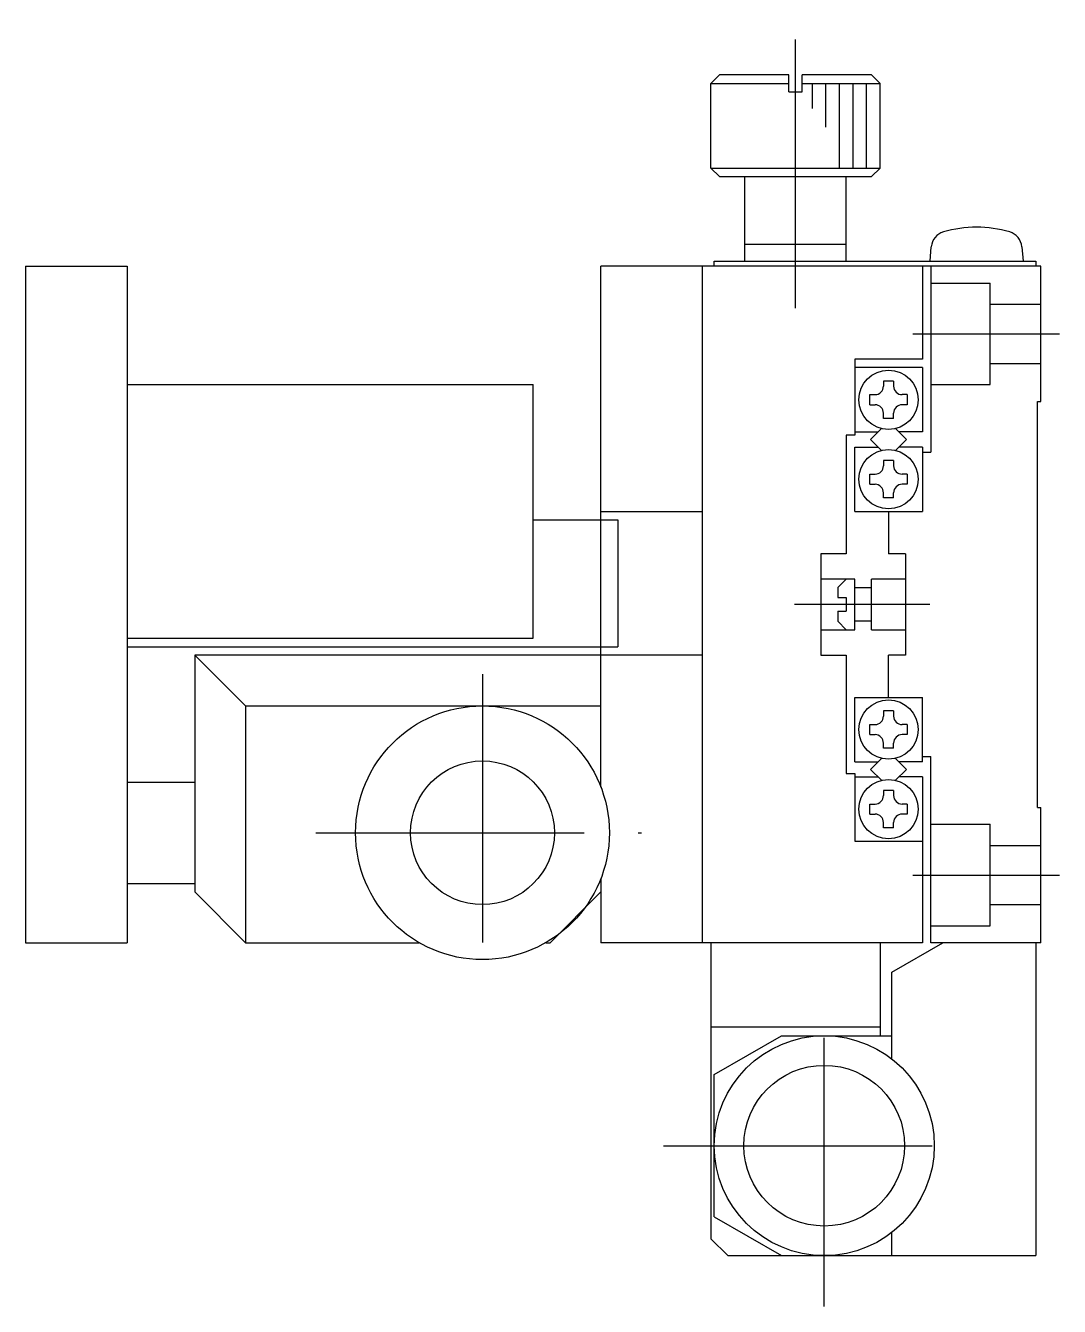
# Model space of a CAD drawing. Extents: x 0 to 285, y -8 to 243.
# Drawn here: x 223.8 to 284.9, y 91.4 to 167.1 of the extents above; entities that cross this region are included whole.
import ezdxf

# ---------------------------------------------------------------- set-up
doc = ezdxf.new("R2010")
doc.units = 0
doc.header["$LTSCALE"] = 0.5
doc.linetypes.add('CENTER', pattern=[50.8, 31.75, -6.35, 6.35, -6.35])
doc.linetypes.add('DASHED', pattern=[19.05, 12.7, -6.35])
for name, color, linetype in [('MSM_CENTER', 1, 'CENTER'), ('MSM_CONTINUOUS', 7, 'CONTINUOUS'), ('MSM_DASHED', 4, 'DASHED'), ('MSM_NARROW', 5, 'CONTINUOUS')]:
    doc.layers.add(name, color=color, linetype=linetype)

msp = doc.modelspace()

# ---------------------------------------------------------------- linework, layer by layer
at = {"layer": 'MSM_CENTER'}
for p, q in [((269.317405, 150.429662), (269.317405, 167.132022)), ((276.260405, 148.914023), (284.913406, 148.914023)), ((277.261149, 132.91402), (269.255171, 132.91402)), ((250.817406, 128.795023), (250.817406, 110.081022)), ((240.961405, 119.414023), (260.213408, 119.414023)), ((276.260405, 116.914022), (284.913406, 116.914022)), ((271.017406, 91.41402), (271.017406, 110.41402)), ((261.517406, 100.91402), (280.517406, 100.91402))]:
    msp.add_line(p, q, dxfattribs=at)
at = {"layer": 'MSM_CONTINUOUS'}
for p, q in [((264.817405, 164.214021), (264.317405, 163.714021)), ((264.317405, 163.714021), (268.917405, 163.714021)), ((264.317405, 158.714021), (264.317405, 163.714021)), ((268.917405, 164.214021), (264.817405, 164.214021)), ((268.917405, 163.214021), (268.917405, 164.214021)), ((273.817405, 164.214021), (269.717405, 164.214021)), ((269.717405, 163.214021), (269.717405, 164.214021)), ((269.717405, 163.714021), (274.317405, 163.714021)), ((274.317405, 163.714021), (273.817405, 164.214021)), ((274.317405, 158.714021), (274.317405, 163.714021)), ((268.917405, 163.214021), (269.717405, 163.214021)), ((264.317405, 158.714021), (274.317405, 158.714021)), ((264.317405, 158.714021), (264.817405, 158.214021)), ((273.817405, 158.214021), (274.317405, 158.714021)), ((264.817405, 158.214021), (273.817405, 158.214021)), ((266.317405, 153.214022), (266.317405, 158.214021)), ((272.317405, 153.214022), (272.317405, 158.214021)), ((266.317405, 154.214022), (272.317405, 154.214022)), ((277.267405, 153.214022), (277.34153, 154.061271)), ((282.69328, 154.061271), (282.767405, 153.214022)), ((264.517406, 153.214022), (283.517405, 153.214022)), ((264.517406, 152.914021), (264.517406, 153.214022)), ((283.517405, 153.214022), (283.517405, 152.914021)), ((223.817404, 152.914021), (229.817407, 152.914021)), ((223.817404, 152.914021), (223.817404, 112.91402)), ((229.817407, 152.914021), (229.817407, 112.91402)), ((283.817406, 152.914021), (257.817409, 152.914021)), ((257.817409, 122.106606), (257.817409, 152.914021)), ((263.817405, 112.91402), (263.817405, 152.914021)), ((276.817406, 152.914021), (276.817406, 147.414019)), ((277.317406, 152.914021), (277.317406, 141.914021)), ((283.817406, 144.91402), (283.817406, 152.914021)), ((276.817406, 147.41402), (272.817406, 147.41402)), ((272.817406, 147.414019), (272.817406, 142.914022)), ((276.817406, 146.914021), (272.817406, 146.914021)), ((276.817406, 146.914021), (276.817406, 143.114021)), ((229.817407, 145.914024), (253.817406, 145.914024)), ((253.817406, 130.914022), (253.817406, 145.914024)), ((275.117407, 146.114021), (274.517406, 146.114021)), ((274.517406, 146.114021), (274.517406, 145.814022)), ((275.117407, 146.114021), (275.117407, 145.814022)), ((273.717407, 144.714021), (273.717407, 145.314022)), ((273.717407, 145.314022), (274.017406, 145.314022)), ((273.717407, 144.714021), (274.017406, 144.714021)), ((275.917406, 145.314022), (275.617407, 145.314022)), ((275.917406, 144.714021), (275.617407, 144.714021)), ((275.917406, 145.314022), (275.917406, 144.714021)), ((283.617406, 144.91402), (283.817406, 144.91402)), ((283.617406, 120.914021), (283.617406, 144.91402)), ((274.517406, 143.914022), (274.517406, 144.214021)), ((275.117407, 143.914022), (274.517406, 143.914022)), ((275.117407, 143.914022), (275.117407, 144.214021)), ((272.817406, 143.114021), (274.206746, 143.114021)), ((273.756746, 142.664021), (274.405832, 143.313107)), ((275.22898, 143.313107), (275.878066, 142.664021)), ((276.817406, 143.114021), (275.428066, 143.114021)), ((272.817406, 142.914022), (272.317405, 142.914022)), ((272.317405, 142.914022), (272.317405, 135.91402)), ((273.756746, 142.664021), (274.405832, 142.014934)), ((275.22898, 142.014934), (275.878066, 142.664021)), ((272.817406, 142.214021), (274.206746, 142.214021)), ((272.817406, 138.414021), (272.817406, 142.214021)), ((276.817408, 142.214021), (275.428066, 142.214021)), ((276.817408, 142.214021), (276.817408, 138.414021)), ((276.817408, 141.914021), (277.317406, 141.914021)), ((275.117407, 141.414021), (274.517406, 141.414021)), ((274.517406, 141.414021), (274.517406, 141.114022)), ((275.117407, 141.414021), (275.117407, 141.114022)), ((273.717407, 140.014021), (273.717407, 140.614022)), ((273.717407, 140.614022), (274.017406, 140.614022)), ((275.917406, 140.614022), (275.617407, 140.614022)), ((275.917406, 140.614022), (275.917406, 140.014021)), ((273.717407, 140.014021), (274.017406, 140.014021)), ((274.517406, 139.214022), (274.517406, 139.514021)), ((275.117407, 139.214022), (275.117407, 139.514021)), ((275.917406, 140.014021), (275.617407, 140.014021)), ((275.117407, 139.214022), (274.517406, 139.214022)), ((253.817406, 137.914022), (258.817405, 137.914022)), ((257.817409, 138.414025), (263.817405, 138.414025)), ((258.817405, 137.914022), (258.817405, 130.414022)), ((272.817406, 138.414021), (276.817408, 138.414021)), ((274.817408, 138.414021), (274.817408, 135.91402)), ((272.317405, 135.91402), (270.817405, 135.91402)), ((270.817405, 135.91402), (270.817405, 129.914021)), ((275.817408, 135.91402), (274.817408, 135.91402)), ((275.817408, 135.91402), (275.817408, 129.91402)), ((272.817404, 134.41402), (270.817405, 134.41402)), ((271.817408, 133.91402), (272.317409, 134.41402)), ((272.817404, 131.414019), (272.817404, 134.41402)), ((273.817404, 131.414019), (273.817404, 134.41402)), ((275.817408, 134.41402), (273.817408, 134.41402)), ((271.817408, 133.91402), (271.817408, 133.31402)), ((271.817408, 133.31402), (272.317409, 133.31402)), ((272.317409, 133.31402), (272.317409, 132.51402)), ((272.817404, 133.91402), (273.817404, 133.91402)), ((271.817408, 132.51402), (271.817408, 131.91402)), ((271.817408, 132.51402), (272.317409, 132.51402)), ((271.817408, 131.91402), (272.317409, 131.414019)), ((273.817404, 131.91402), (272.817404, 131.91402)), ((270.817405, 131.414019), (272.817404, 131.414019)), ((273.817408, 131.414019), (275.817408, 131.414019)), ((229.817407, 130.914022), (253.817406, 130.914022)), ((229.817407, 130.414022), (258.817405, 130.414022)), ((233.817404, 129.914022), (236.817404, 126.914026)), ((233.817404, 129.914022), (233.817404, 115.914023)), ((263.817405, 129.914022), (233.817404, 129.914022)), ((270.817405, 129.914021), (272.317405, 129.914021)), ((272.317405, 129.914021), (272.317405, 122.914021)), ((274.817408, 127.414021), (274.817408, 129.914022)), ((275.817408, 129.91402), (274.817408, 129.91402)), ((272.817404, 127.41402), (276.817408, 127.41402)), ((272.817404, 123.61402), (272.817404, 127.41402)), ((276.817408, 123.61402), (276.817408, 127.41402)), ((236.817404, 126.914026), (236.817404, 112.91402)), ((236.817404, 126.914026), (257.817409, 126.914026)), ((275.117405, 126.61402), (274.517404, 126.61402)), ((274.517404, 126.61402), (274.517404, 126.314021)), ((275.117405, 126.61402), (275.117405, 126.314021)), ((273.717405, 125.21402), (273.717405, 125.814021)), ((273.717405, 125.814021), (274.017404, 125.814021)), ((275.917404, 125.814021), (275.617405, 125.814021)), ((275.917404, 125.814021), (275.917404, 125.21402)), ((273.717405, 125.21402), (274.017404, 125.21402)), ((275.917404, 125.21402), (275.617405, 125.21402)), ((274.517404, 124.414021), (274.517404, 124.71402)), ((275.117405, 124.414021), (274.517404, 124.414021)), ((275.117405, 124.414021), (275.117405, 124.71402)), ((272.817404, 123.61402), (274.206744, 123.61402)), ((273.756744, 123.16402), (274.40583, 123.813106)), ((275.228978, 123.813106), (275.878064, 123.16402)), ((276.817408, 123.61402), (275.428064, 123.61402)), ((276.817408, 123.91402), (277.317406, 123.91402)), ((277.317406, 112.91402), (277.317406, 123.91402)), ((272.317405, 122.914021), (272.817406, 122.914021)), ((272.817406, 122.914021), (272.817406, 118.91402)), ((272.817406, 122.71402), (274.206744, 122.71402)), ((273.756744, 123.16402), (274.40583, 122.514933)), ((275.228978, 122.514933), (275.878064, 123.16402)), ((276.817406, 122.71402), (275.428064, 122.71402)), ((276.817406, 122.71402), (276.817406, 112.91402)), ((229.817407, 122.414023), (233.817404, 122.414023)), ((275.117405, 121.91402), (274.517404, 121.91402)), ((274.517404, 121.91402), (274.517404, 121.614021)), ((275.117405, 121.91402), (275.117405, 121.614021)), ((273.717405, 120.51402), (273.717405, 121.114021)), ((273.717405, 121.114021), (274.017404, 121.114021)), ((273.717405, 120.51402), (274.017404, 120.51402)), ((275.917404, 121.114021), (275.617405, 121.114021)), ((275.917404, 120.51402), (275.617405, 120.51402)), ((275.917404, 121.114021), (275.917404, 120.51402)), ((283.617406, 120.914021), (283.817406, 120.914021)), ((283.817406, 112.91402), (283.817406, 120.914021)), ((274.517404, 119.714021), (274.517404, 120.01402)), ((275.117405, 119.714021), (274.517404, 119.714021)), ((275.117405, 119.714021), (275.117405, 120.01402)), ((272.817406, 118.914022), (276.817406, 118.914022)), ((257.817409, 116.721443), (257.817409, 112.91402)), ((229.817407, 116.414023), (233.817404, 116.414023)), ((233.817404, 115.914023), (236.817404, 112.91402)), ((257.817409, 115.914023), (254.817406, 112.91402)), ((223.817404, 112.91402), (229.817407, 112.91402)), ((236.817404, 112.91402), (247.075753, 112.91402)), ((254.559061, 112.91402), (254.817406, 112.91402)), ((276.817406, 112.91402), (257.817409, 112.91402)), ((264.317405, 112.91402), (264.317405, 95.41402)), ((274.317405, 112.91402), (274.317405, 107.414019)), ((275.017407, 111.181969), (278.017406, 112.91402)), ((283.817406, 112.91402), (277.317406, 112.91402)), ((283.517407, 112.91402), (283.517407, 94.41402)), ((275.017407, 106.037495), (275.017407, 111.181969)), ((274.317405, 107.91402), (264.317405, 107.91402)), ((264.517406, 105.119791), (268.491126, 107.414019)), ((268.491126, 107.414019), (275.017407, 107.414019)), ((264.517406, 96.708248), (264.517406, 105.119791)), ((264.517406, 96.708248), (268.491126, 94.41402)), ((264.317405, 95.41402), (265.317405, 94.41402)), ((275.017407, 94.41402), (275.017407, 95.790545)), ((265.317405, 94.41402), (283.517407, 94.41402))]:
    msp.add_line(p, q, dxfattribs=at)
for centre, radius in [((274.817406, 145.014021), 1.75), ((274.817406, 140.314021), 1.75), ((274.817404, 125.51402), 1.75), ((250.817406, 119.414023), 7.499993), ((250.817406, 119.414023), 4.249998), ((274.817404, 120.81402), 1.75), ((271.017406, 100.91402), 6.5), ((271.017406, 100.91402), 4.749998)]:
    msp.add_circle(centre, radius, dxfattribs=at)
for centre, radius, start, end in [((278.337724, 153.974115), 1, 106.257028, 175), ((280.017405, 148.214022), 7, 73.742972, 106.257028), ((281.697085, 153.974115), 1, 5, 73.742972), ((274.017406, 145.814022), 0.5, 270, 0), ((275.617407, 145.814022), 0.5, 180, 270), ((274.017406, 144.214021), 0.5, 0, 90), ((275.617407, 144.214021), 0.5, 90, 180), ((274.017406, 141.114022), 0.5, 270, 0), ((275.617407, 141.114022), 0.5, 180, 270), ((274.017406, 139.514021), 0.5, 0, 90), ((275.617407, 139.514021), 0.5, 90, 180), ((274.017404, 126.314021), 0.5, 270, 0), ((275.617405, 126.314021), 0.5, 180, 270), ((274.017404, 124.71402), 0.5, 0, 90), ((275.617405, 124.71402), 0.5, 90, 180), ((274.017404, 121.614021), 0.5, 270, 0), ((275.617405, 121.614021), 0.5, 180, 270), ((274.017404, 120.01402), 0.5, 0, 90), ((275.617405, 120.01402), 0.5, 90, 180)]:
    msp.add_arc(centre, radius, start, end, dxfattribs=at)
at = {"layer": 'MSM_DASHED'}
for p, q in [((277.317406, 151.914023), (280.817406, 151.914023)), ((280.817406, 145.914021), (280.817406, 151.914023)), ((280.817406, 150.664021), (283.817406, 150.664021)), ((280.817406, 147.164021), (283.817406, 147.164021)), ((277.317406, 145.914021), (280.817406, 145.914021)), ((277.317406, 119.914023), (280.817406, 119.914023)), ((280.817406, 113.91402), (280.817406, 119.914023)), ((280.817406, 118.664022), (283.817406, 118.664022)), ((280.817406, 115.164022), (283.817406, 115.164022)), ((277.317406, 113.91402), (280.817406, 113.91402))]:
    msp.add_line(p, q, dxfattribs=at)
at = {"layer": 'MSM_NARROW'}
for p, q in [((270.317405, 162.235528), (270.317405, 163.714021)), ((271.117405, 161.135382), (271.117405, 163.714021)), ((271.917405, 158.714021), (271.917405, 163.714021)), ((272.717405, 158.714021), (272.717405, 163.714021)), ((273.517405, 158.714021), (273.517405, 163.714021))]:
    msp.add_line(p, q, dxfattribs=at)

doc.saveas('drawing.dxf')
